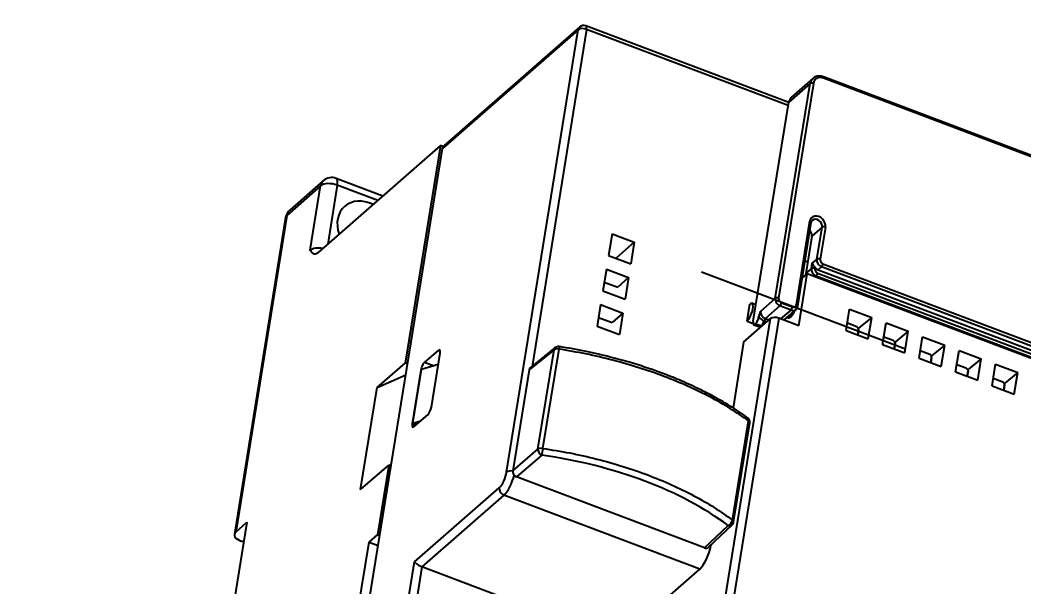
# Model space of a CAD drawing. Header units: millimetres. Extents: x 0 to 1853, y 0 to 821.
# Drawn here: x 1297.9 to 1378.1, y 550.1 to 595.3 of the extents above; entities that cross this region are included whole.
import ezdxf
from ezdxf.lldxf.tags import DXFTag

# ---------------------------------------------------------------- set-up
doc = ezdxf.new("R2010")
doc.units = ezdxf.units.MM
doc.header["$MEASUREMENT"] = 0
doc.layers.get('0').update_dxf_attribs({"linetype": 'CONTINUOUS'})
doc.layers.get('Defpoints').update_dxf_attribs({"linetype": 'CONTINUOUS'})
for name, color, linetype in [('1', 7, 'CONTINUOUS'), ('3', 7, 'CONTINUOUS'), ('4', 7, 'CONTINUOUS'), ('5', 7, 'CONTINUOUS'), ('8', 7, 'CONTINUOUS'), ('9', 7, 'CONTINUOUS')]:
    doc.layers.add(name, color=color, linetype=linetype)
doc.styles.get("Standard").update_dxf_attribs({"font": 'txt', "bigfont": 'gbcbig.shx'})
tags = doc.linetypes.add('CENTER', pattern=[2, 1.25, -0.25, 0.25, -0.25]).pattern_tags.tags
tags[10:11] = [DXFTag(74, 4), DXFTag(75, 0), DXFTag(340, '0'), DXFTag(46, 0.0), DXFTag(50, 0.0), DXFTag(44, 0.0), DXFTag(45, 0.0)]
tags[8:9] = [DXFTag(74, 4), DXFTag(75, 0), DXFTag(340, '0'), DXFTag(46, 0.0), DXFTag(50, 0.0), DXFTag(44, 0.0), DXFTag(45, 0.0)]
tags[6:7] = [DXFTag(74, 4), DXFTag(75, 0), DXFTag(340, '0'), DXFTag(46, 0.0), DXFTag(50, 0.0), DXFTag(44, 0.0), DXFTag(45, 0.0)]
tags[4:5] = [DXFTag(74, 4), DXFTag(75, 0), DXFTag(340, '0'), DXFTag(46, 0.0), DXFTag(50, 0.0), DXFTag(44, 0.0), DXFTag(45, 0.0)]
doc.dimstyles.get("Standard").update_dxf_attribs({"dimtxt": 3.5, "dimasz": 2, "dimexe": 0.18, "dimexo": 0.0625, "dimgap": 0.09, "dimtad": 0, "dimzin": 0, "dimdsep": 46, "dimtxsty": 'Standard', "dimblk": 'OPEN30', "dimcen": 0.09, "dimclrd": 3, "dimclre": 3, "dimclrt": 6, "dimadec": 0, "dimazin": 0, "dimtfac": 1, "dimtdec": 4, "dimtofl": 0, "dimtmove": 0, "dimatfit": 3, "dimldrblk": 'OPEN30', "dimfxl": 0, "dimtolj": 1, "dimtzin": 0, "dimlwd": 0, "dimlwe": 0, "dimarcsym": 0})

# ---------------------------------------------------------------- blocks, each defined once
blk = doc.blocks.new('_Open30')
at = {"color": 0, "linetype": 'ByBlock', "lineweight": -2}
for p, q in [((-1, 0.268), (0, 0)), ((0, 0), (-1, -0.268)), ((0, 0), (-1, 0))]:
    blk.add_line(p, q, dxfattribs=at)
blk = doc.blocks.new('*D109')
at = {"color": 3}
for p, q in [((1657.137, 691.755), (1661.985, 689.596)), ((1666.006, 687.765), (1666.186, 687.765)), ((1666.096, 687.675), (1666.096, 687.855))]:
    blk.add_line(p, q, dxfattribs=at)
at = {"layer": 'Defpoints', "color": 0}
for p in [(1663.812, 688.782), (1668.38, 686.748)]:
    blk.add_point(p, dxfattribs=at)
at = {"color": 3, "xscale": 2, "yscale": 2, "zscale": 2, "rotation": 335.9949340820313}
blk.add_blockref('_Open30', (1663.812, 688.782), dxfattribs=at)
at = {"color": 6, "insert": (1654.39, 692.979), "char_height": 3.5, "attachment_point": 5, "rotation": 335.99494}
blk.add_mtext('\\A1;∅5', dxfattribs=at)
blk = doc.blocks.new('tth')
at = {"layer": '1', "color": 7, "linetype": 'CENTER', "ltscale": 5.80667}
blk.add_line((633.648, -185.804), (647.296, -196.629), dxfattribs=at)
at = {"layer": '3', "color": 163}
for p, q in [((644.122, -193.772), (643.495, -193.275)), ((644.191, -194.044), (644.003, -194.414)), ((646.563, -195.708), (645.936, -195.211)), ((646.632, -195.98), (646.444, -196.35)), ((649.004, -197.644), (648.377, -197.146)), ((649.073, -197.916), (648.885, -198.286)), ((651.444, -199.579), (650.818, -199.082)), ((651.514, -199.851), (651.326, -200.221)), ((653.885, -201.515), (653.258, -201.018)), ((653.954, -201.787), (653.767, -202.157))]:
    blk.add_line(p, q, dxfattribs=at)
for centre in [(644.043, -193.927), (646.484, -195.863), (648.925, -197.798), (651.366, -199.734), (653.806, -201.67)]:
    blk.add_ellipse(centre, major_axis=(-0.08, 0.183), ratio=0.804204, start_param=3.728251, end_param=5.297829, dxfattribs=at)
at = {"layer": '4', "color": 251}
for p, q in [((616.907, -195.33), (620.541, -188.167)), ((620.913, -188.222), (617.278, -195.384)), ((620.541, -188.167), (618.155, -189.089)), ((620.689, -188.03), (618.301, -188.953)), ((618.155, -189.089), (614.461, -196.368)), ((614.461, -196.368), (616.907, -195.33)), ((617.045, -195.874), (614.6, -196.913)), ((627.174, -206.885), (614.6, -196.913)), ((629.981, -205.458), (633.616, -198.296)), ((630.018, -205.631), (633.652, -198.468)), ((627.174, -206.885), (629.508, -205.758)), ((627.499, -206.937), (629.835, -205.81))]:
    blk.add_line(p, q, dxfattribs=at)
for centre, start, end in [((620.833, -188.404), 63.5478, 111.11511), ((633.296, -198.287), 333.0947, 36.08887), ((629.661, -205.45), 295.76928, 333.0947)]:
    blk.add_arc(centre, 0.4, start, end, dxfattribs=at)
for centre, major_axis, ratio, start_param, end_param in [((620.833, -188.404), (0.144, -0.373), 0.805952, 3.141579, 3.761482), ((620.833, -188.404), (-0.357, 0.181), 0.495829, 4.740748, 5.876011), ((620.833, -188.404), (0.178, 0.358), 0.028137, 6.283169, 7.335181), ((618.451, -189.324), (-0.159, 0.367), 0.803076, 6.250547, 6.870451), ((617.199, -195.566), (0.156, -0.368), 0.788647, 3.735184, 5.305675), ((617.199, -195.566), (-0.357, 0.181), 0.495829, 4.740748, 5.876011), ((617.199, -195.566), (0.174, 0.36), 0.02111, 1.051693, 2.606539), ((614.757, -196.603), (-0.159, 0.367), 0.803527, 0.587025, 2.157516), ((612.786, -205.568), (18.577, -9.246), 0.509828, 0.759027, 1.595188), ((633.296, -198.287), (0.323, 0.236), 0.631166, 5.39845, 6.283182), ((633.296, -198.287), (-0.357, 0.181), 0.495829, 3.141601, 3.904587), ((629.661, -205.45), (0.327, 0.231), 0.624138, 3.852414, 5.40726), ((629.661, -205.45), (0.174, -0.36), 0.800162, 5.267336, 6.283175), ((629.661, -205.45), (-0.357, 0.181), 0.495829, 3.141601, 3.904587), ((627.331, -206.575), (-0.159, 0.367), 0.803076, 2.158366, 3.174204)]:
    blk.add_ellipse(centre, major_axis=major_axis, ratio=ratio, start_param=start_param, end_param=end_param, dxfattribs=at)
for points, knots in [([(633.616, -198.296), (633.261, -197.833), (632.553, -196.907), (631.269, -195.524), (629.841, -194.165), (628.268, -192.842), (626.571, -191.571), (624.766, -190.367), (622.879, -189.235), (621.568, -188.56), (620.913, -188.222)], [0, 0, 0, 0, 0.125001, 0.250002, 0.375001, 0.5, 0.624999, 0.749999, 0.874999, 1, 1, 1, 1]), ([(633.625, -198.061), (633.332, -197.659), (632.743, -196.908), (631.81, -195.858), (630.938, -194.968), (630.164, -194.237), (629.497, -193.643), (628.852, -193.096), (628.113, -192.5), (627.172, -191.783), (626, -190.952), (624.58, -190.025), (622.897, -189.027), (621.67, -188.376), (621.009, -188.047)], [0, 0, 0, 0, 0.108893, 0.204049, 0.285494, 0.35324, 0.407296, 0.452527, 0.509302, 0.579866, 0.664214, 0.762348, 0.874272, 1, 1, 1, 1]), ([(617.278, -195.384), (617.937, -195.715), (619.255, -196.376), (621.15, -197.494), (622.959, -198.688), (624.658, -199.956), (626.23, -201.282), (627.653, -202.651), (628.929, -204.048), (629.63, -204.988), (629.981, -205.458)], [0, 0, 0, 0, 0.125001, 0.250002, 0.375001, 0.5, 0.624999, 0.749999, 0.874999, 1, 1, 1, 1])]:
    blk.add_open_spline(points, degree=3, knots=knots, dxfattribs=at)
at = {"layer": '5', "color": 23}
for p, q in [((646.823, -173.809), (644.747, -174.71)), ((638.622, -189.629), (646.481, -174.14)), ((646.738, -174.21), (638.879, -189.698)), ((646.481, -174.14), (644.405, -175.041)), ((721.461, -232.6), (647.644, -174.06)), ((721.476, -232.491), (647.659, -173.951)), ((636.388, -190.839), (644.405, -175.041)), ((640.062, -190.637), (643.127, -184.596)), ((640.131, -190.775), (643.197, -184.734)), ((642.922, -185.775), (641.547, -188.485)), ((642.727, -187.671), (643.906, -185.348)), ((643.906, -185.348), (642.922, -185.775)), ((644.163, -185.418), (642.984, -187.741)), ((641.547, -188.485), (642.093, -188.248)), ((642.093, -188.248), (642.29, -187.861)), ((642.29, -187.861), (642.727, -187.671)), ((642.39, -188.24), (642.35, -188.318)), ((642.9, -188.352), (642.572, -188.494)), ((713.018, -243.959), (642.9, -188.352)), ((643.088, -188.149), (713.206, -243.757)), ((642.267, -188.928), (642.193, -188.96)), ((712.385, -244.536), (642.267, -188.928)), ((642.454, -188.726), (712.572, -244.333)), ((642.572, -188.494), (712.69, -244.101)), ((637.201, -190.245), (638.622, -189.629)), ((638.795, -190.309), (637.374, -190.925)), ((639.535, -190.896), (638.795, -190.309)), ((638.983, -190.107), (639.722, -190.693)), ((636.351, -191.112), (636.806, -191.473)), ((636.465, -191.108), (636.466, -191.107)), ((636.465, -191.108), (636.883, -191.44)), ((636.92, -191.424), (636.872, -191.385)), ((637.231, -191.057), (637.42, -191.207)), ((637.374, -190.925), (637.62, -191.12)), ((638.537, -191.328), (639.535, -190.896)), ((638.736, -191.485), (639.93, -190.967)), ((639.329, -191.228), (639.48, -191.326))]:
    blk.add_line(p, q, dxfattribs=at)
for centre, major_axis, ratio, start_param, end_param in [((647.221, -174.727), (0.398, -0.917), 0.803301, 3.141579, 3.728738), ((647.33, -174.679), (-0.318, 0.734), 0.803301, 5.299534, 6.870331), ((645.145, -175.628), (0.398, -0.917), 0.803301, 3.141579, 3.728738), ((646.629, -174.257), (-0.178, 0.091), 0.495829, 4.322668, 5.893464), ((647.535, -174.107), (0.124, 0.157), 0.329939, 5.265388, 6.283512), ((643.645, -185.007), (0.279, -0.642), 0.803301, 0.587145, 3.728738), ((643.018, -184.644), (-0.178, 0.091), 0.495829, 3.141605, 4.322668), ((643.536, -185.055), (-0.199, 0.459), 0.803301, 3.728738, 6.301605), ((642.552, -185.481), (-0.199, 0.459), 0.803301, 3.728738, 4.763157), ((644.054, -185.465), (0.178, -0.091), 0.495829, 1.181075, 2.751871), ((642.463, -188.541), (0.199, -0.459), 0.803301, 3.728738, 5.299534), ((642.241, -188.365), (-0.178, 0.091), 0.495829, 4.322668, 5.893464), ((642.572, -188.494), (-0.119, 0.275), 0.803301, 0.587145, 2.157942), ((642.769, -188.107), (0.199, -0.459), 0.803301, 4.656033, 5.299534), ((643.097, -187.964), (0.199, -0.459), 0.803301, 3.728738, 5.299534), ((642.875, -187.788), (0.178, -0.091), 0.495829, 1.181075, 2.751871), ((642.979, -188.197), (0.124, 0.157), 0.329939, 3.694592, 5.265388), ((643.206, -187.917), (-0.119, 0.275), 0.803301, 0.587145, 2.157942), ((641.917, -188.778), (0.199, -0.459), 0.803301, 3.728738, 3.980213), ((642.345, -188.774), (-0.124, -0.157), 0.329939, 0.552999, 2.123796), ((638.991, -189.922), (0.199, -0.459), 0.803301, 3.728738, 5.299534), ((638.77, -189.746), (-0.178, 0.091), 0.495829, 4.322668, 5.893464), ((639.101, -189.874), (-0.119, 0.275), 0.803301, 0.587145, 2.157942), ((637.571, -190.538), (-0.199, 0.459), 0.803301, 0.587145, 2.157942), ((638.874, -190.154), (0.124, 0.157), 0.329939, 3.694592, 5.265388), ((639.613, -190.741), (0.124, 0.157), 0.329939, 3.694592, 5.265388), ((639.84, -190.461), (-0.119, 0.275), 0.803301, 2.157942, 3.728738), ((639.953, -190.684), (-0.178, 0.091), 0.495829, 3.141252, 4.322668), ((636.661, -190.721), (-0.311, -0.392), 0.329939, 5.265388, 6.836185), ((637.068, -190.998), (-0.311, -0.392), 0.329939, 0.552999, 1.680885), ((637.296, -191.08), (-0.124, -0.157), 0.329939, 3.694592, 4.822477), ((639.731, -190.508), (0.199, -0.459), 0.803301, 5.299534, 6.283173)]:
    blk.add_ellipse(centre, major_axis=major_axis, ratio=ratio, start_param=start_param, end_param=end_param, dxfattribs=at)
for points, degree, knots in [([(647.659, -173.951), (647.61, -173.911), (647.466, -173.817), (647.201, -173.737), (646.949, -173.745), (646.833, -173.813), (646.805, -173.832)], 3, [0, 0, 0, 0, 0.193827, 0.543233, 0.889112, 1, 1, 1, 1]), ([(642.29, -187.861), (642.29, -187.884), (642.29, -187.932), (642.31, -188.021), (642.344, -188.122), (642.374, -188.201), (642.39, -188.24)], 3, [0, 0, 0, 0, 0.250364, 0.500367, 0.750386, 1, 1, 1, 1]), ([(636.917, -190.639), (636.926, -190.658), (636.946, -190.697), (636.979, -190.756), (637.016, -190.817), (637.059, -190.879), (637.109, -190.941), (637.166, -191.002), (637.209, -191.038), (637.231, -191.057)], 3, [0, 0, 0, 0, 0.119008, 0.245272, 0.379143, 0.521036, 0.671432, 0.830881, 1, 1, 1, 1]), ([(639.912, -190.973), (639.916, -190.972), (639.971, -190.961), (640.053, -190.891), (640.11, -190.816), (640.131, -190.775)], 3, [0, 0, 0, 0, 0.031784, 0.563694, 1, 1, 1, 1]), ([(636.568, -191.046), (636.604, -191.019), (636.643, -190.986), (636.681, -190.948), (636.718, -190.91), (636.756, -190.868), (636.791, -190.824)], 3, [0.2290993, 0.2290993, 0.2290993, 0.2290993, 0.4581938, 0.4581938, 0.4581938, 0.687479, 0.687479, 0.687479, 0.687479]), ([(636.774, -191.314), (636.739, -191.29), (636.671, -191.245), (636.645, -191.228), (636.619, -191.211)], 2, [0.25, 0.25, 0.25, 0.5, 0.5, 0.625, 0.625, 0.625])]:
    blk.add_open_spline(points, degree=degree, knots=knots, dxfattribs=at)
for points, degree in [([(643.197, -184.734), (643.248, -184.634), (643.332, -184.6)], 2), ([(636.791, -190.824), (636.826, -190.78), (636.859, -190.733), (636.888, -190.688)], 3), ([(636.888, -190.688), (636.898, -190.671), (636.908, -190.655), (636.917, -190.639)], 3), ([(636.917, -190.639), (636.944, -190.59), (636.977, -190.54), (637.012, -190.491)], 3), ([(637.012, -190.491), (637.07, -190.409), (637.135, -190.328), (637.195, -190.252)], 3), ([(637.195, -190.252), (637.198, -190.248), (637.201, -190.245), (637.204, -190.241)], 3), ([(636.466, -191.107), (636.497, -191.094), (636.532, -191.073), (636.568, -191.046)], 3), ([(636.567, -191.177), (636.511, -191.14), (636.466, -191.107)], 2), ([(636.619, -191.211), (636.594, -191.195), (636.567, -191.177)], 2), ([(636.872, -191.385), (636.828, -191.35), (636.774, -191.314)], 2)]:
    blk.add_open_spline(points, degree=degree, dxfattribs=at)
at = {"layer": '8', "color": 163}
for p, q in [((630.327, -164.24), (617.106, -169.977)), ((644.396, -175.059), (630.837, -164.306)), ((613.966, -196.311), (630.157, -164.405)), ((630.157, -164.405), (616.935, -170.142)), ((630.8, -164.58), (618.464, -188.89)), ((644.286, -175.275), (630.8, -164.58)), ((585.89, -231.321), (616.935, -170.142)), ((627.776, -180.748), (626.986, -182.305)), ((627.776, -180.748), (629.263, -181.927)), ((629.263, -181.927), (627.498, -182.711)), ((629.263, -181.927), (628.473, -183.484)), ((626.986, -182.305), (628.473, -183.484)), ((626.479, -183.304), (625.689, -184.861)), ((626.479, -183.304), (627.966, -184.483)), ((626.008, -184.233), (626.913, -184.95)), ((625.689, -184.861), (627.176, -186.04)), ((627.966, -184.483), (626.913, -184.95)), ((627.966, -184.483), (627.176, -186.04)), ((609.821, -189.534), (611.786, -185.662)), ((611.709, -185.393), (610.398, -185.962)), ((610.398, -185.962), (611.032, -186.465)), ((611.845, -185.501), (611.709, -185.393)), ((625.182, -185.859), (624.392, -187.416)), ((625.182, -185.859), (626.669, -187.038)), ((609.928, -186.468), (607.964, -190.34)), ((609.959, -186.492), (609.928, -186.468)), ((624.392, -187.416), (625.879, -188.595)), ((624.711, -186.788), (625.616, -187.506)), ((626.669, -187.038), (625.616, -187.506)), ((626.669, -187.038), (625.879, -188.595)), ((641.965, -187.662), (641.785, -187.519)), ((639.744, -192.285), (641.65, -188.53)), ((641.163, -188.741), (641.65, -188.53)), ((713.543, -245.545), (641.65, -188.53)), ((635.914, -190.683), (636.543, -189.444)), ((636.993, -189.648), (636.725, -189.436)), ((607.964, -190.34), (608.21, -190.535)), ((608.04, -190.609), (609.351, -190.04)), ((635.914, -190.683), (636.327, -191.011)), ((624.212, -217.772), (637.77, -191.055)), ((638.413, -191.23), (624.855, -217.947)), ((635.147, -192.193), (637.77, -191.055)), ((639.744, -192.285), (638.413, -191.23)), ((639.181, -191.439), (639.07, -191.352)), ((639.243, -191.435), (639.104, -191.325)), ((635.147, -192.193), (632.742, -196.934)), ((643.229, -193.8), (644.015, -192.251)), ((644.015, -192.251), (645.494, -193.424)), ((643.229, -193.8), (644.708, -194.973)), ((644.009, -194.419), (644.269, -193.907)), ((645.494, -193.424), (644.269, -193.907)), ((644.708, -194.973), (645.494, -193.424)), ((645.67, -195.736), (646.456, -194.187)), ((646.456, -194.187), (647.935, -195.36)), ((647.935, -195.36), (646.71, -195.843)), ((647.149, -196.909), (647.935, -195.36)), ((645.67, -195.736), (647.149, -196.909)), ((646.45, -196.355), (646.71, -195.843)), ((648.11, -197.671), (648.896, -196.122)), ((648.896, -196.122), (650.376, -197.296)), ((604.777, -200.902), (613.027, -197.322)), ((648.11, -197.671), (649.59, -198.844)), ((648.891, -198.29), (649.151, -197.779)), ((650.376, -197.296), (649.151, -197.779)), ((649.59, -198.844), (650.376, -197.296)), ((613.2, -198.003), (605.223, -201.464)), ((626.292, -208.385), (613.2, -198.003)), ((650.551, -199.607), (651.337, -198.058)), ((651.337, -198.058), (652.816, -199.231)), ((652.816, -199.231), (651.591, -199.714)), ((652.031, -200.78), (652.816, -199.231)), ((650.551, -199.607), (652.031, -200.78)), ((651.332, -200.226), (651.591, -199.714)), ((652.992, -201.543), (653.778, -199.994)), ((653.778, -199.994), (655.257, -201.167)), ((590.708, -228.627), (604.777, -200.902)), ((655.257, -201.167), (654.032, -201.65)), ((654.471, -202.716), (655.257, -201.167)), ((605.223, -201.464), (591.351, -228.801)), ((618.315, -211.847), (605.223, -201.464)), ((652.992, -201.543), (654.471, -202.716)), ((653.773, -202.162), (654.032, -201.65)), ((627.679, -206.851), (627.701, -206.868)), ((627.719, -206.831), (627.701, -206.868)), ((618.315, -211.847), (626.292, -208.385))]:
    blk.add_line(p, q, dxfattribs=at)
blk.add_arc((630.526, -164.698), 0.5, 51.58374, 113.45744, dxfattribs=at)
for centre, major_axis, ratio, start_param, end_param in [((630.526, -164.698), (-0.199, 0.459), 0.803301, 6.283173, 6.870331), ((630.526, -164.698), (0.311, 0.392), 0.329939, 5.265388, 6.283169), ((630.526, -164.698), (0.446, -0.226), 0.495829, 1.181075, 2.751871), ((617.305, -170.436), (0.199, -0.459), 0.803301, 3.14158, 3.728738), ((610.202, -186.35), (0.311, 0.392), 0.329939, 0.552999, 2.123796), ((611.513, -185.781), (0.311, 0.392), 0.329939, 5.265388, 6.836185), ((609.548, -189.653), (0.311, 0.392), 0.329939, 3.694592, 5.265388), ((636.228, -190.063), (-0.497, -0.627), 0.329939, 0.552999, 3.694592), ((608.237, -190.222), (0.311, 0.392), 0.329939, 2.123796, 3.694592), ((638.14, -191.348), (-0.446, 0.226), 0.495829, 4.322668, 5.893464), ((639.732, -190.63), (0.621, 0.784), 0.329939, 2.926172, 4.489555), ((639.977, -189.937), (-1.128, -1.422), 0.329939, 0.456218, 0.684926), ((613.42, -196.548), (-0.621, -0.784), 0.329939, 0.552999, 2.123796), ((614.336, -196.604), (0.446, -0.226), 0.495829, 1.55976, 2.751871), ((613.789, -196.841), (0.932, 1.175), 0.329939, 3.694592, 5.052374), ((613.396, -197.616), (0.199, -0.459), 0.803301, 3.728738, 5.299534), ((605.147, -201.196), (-0.363, 0.385), 0.274797, 0.488433, 2.05923), ((626.881, -207.224), (0.932, 1.175), 0.329939, 3.694592, 5.265388)]:
    blk.add_ellipse(centre, major_axis=major_axis, ratio=ratio, start_param=start_param, end_param=end_param, dxfattribs=at)
at = {"layer": '9', "color": 132}
for p, q in [((607.111, -169.693), (603.833, -171.116)), ((616.858, -169.874), (604.965, -175.034)), ((611.255, -172.305), (608.131, -169.827)), ((616.858, -169.874), (608.9, -185.556)), ((617.038, -170.016), (616.858, -169.874)), ((606.77, -170.024), (603.492, -171.446)), ((604.412, -174.67), (606.77, -170.024)), ((608.056, -170.373), (605.895, -174.631)), ((610.761, -172.519), (608.056, -170.373)), ((603.492, -171.446), (591.899, -194.292)), ((603.339, -171.58), (591.747, -194.426)), ((606.169, -186.741), (608.9, -185.556)), ((609.052, -185.676), (608.9, -185.556)), ((602.435, -194.098), (606.169, -186.741)), ((606.169, -186.741), (608.656, -186.456)), ((608.018, -190.317), (609.983, -186.444)), ((611.375, -186.472), (609.983, -186.444)), ((608.018, -190.317), (608.684, -190.33)), ((608.264, -190.512), (608.018, -190.317)), ((602.435, -194.098), (605.167, -192.913)), ((605.167, -192.913), (602.613, -197.946)), ((605.319, -193.033), (605.167, -192.913)), ((592.991, -193.818), (587.588, -204.466)), ((591.899, -194.292), (592.991, -193.818)), ((592.264, -195.252), (592.092, -195.115)), ((601.793, -198.302), (602.613, -197.946)), ((602.765, -198.067), (602.613, -197.946)), ((598.846, -204.11), (601.793, -198.302)), ((601.793, -198.302), (602.401, -198.784))]:
    blk.add_line(p, q, dxfattribs=at)
for centre, start, end in [((607.509, -170.611), 51.58374, 113.45744), ((604.231, -172.033), 113.45744, 153.0947)]:
    blk.add_arc(centre, 1, start, end, dxfattribs=at)
for centre, major_axis, ratio, start_param, end_param in [((607.509, -170.611), (0.398, -0.917), 0.803301, 3.141579, 3.728738), ((607.509, -170.611), (-0.621, -0.784), 0.329939, 2.123796, 3.141573), ((607.509, -170.611), (0.892, -0.453), 0.495829, 1.181075, 2.751871), ((604.231, -172.033), (-0.892, 0.453), 0.495829, 5.893464, 6.283194), ((604.231, -172.033), (-0.398, 0.917), 0.803301, 6.283172, 6.870331), ((609.096, -174.456), (-0.995, 2.293), 0.803301, 0, 1.108846), ((609.096, -174.456), (-0.995, 2.293), 0.803301, 5.174362, 6.283185), ((605.151, -175.257), (-0.892, 0.453), 0.495829, 4.663825, 5.893464), ((592.638, -194.878), (0.892, -0.453), 0.495829, 2.751871, 4.322668)]:
    blk.add_ellipse(centre, major_axis=major_axis, ratio=ratio, start_param=start_param, end_param=end_param, dxfattribs=at)
blk.add_open_spline([(604.414, -174.678), (604.413, -174.674), (604.412, -174.669), (604.41, -174.665)], degree=3, dxfattribs=at)
blk.add_open_spline([(604.965, -175.034), (604.873, -175.074), (604.792, -175.089), (604.727, -175.084), (604.638, -175.076), (604.574, -175.03), (604.529, -174.965), (604.474, -174.886), (604.443, -174.779), (604.414, -174.678)], degree=3, knots=[0, 0, 0, 0, 0.2480713, 0.2480713, 0.2480713, 0.588009, 0.588009, 0.588009, 0.996911, 0.996911, 0.996911, 0.996911], dxfattribs=at)

msp = doc.modelspace()

# ---------------------------------------------------------------- block references
at = {"rotation": 17.71684837341309}
msp.add_blockref('tth', (692.179, 559.398), dxfattribs=at)

# ---------------------------------------------------------------- dimensions: what is measured, and where the dimension line sits
dim = msp.add_linear_dim(base=(1663.812273475, 688.782428712), p1=(0, 0), p2=(0, 0), dimstyle='Standard')
dim.commit()
dim.dimension.update_dxf_attribs({"geometry": '*D109', "text_midpoint": (1654.389890783, 692.978541807), "dimtype": 160})

doc.saveas('drawing.dxf')
